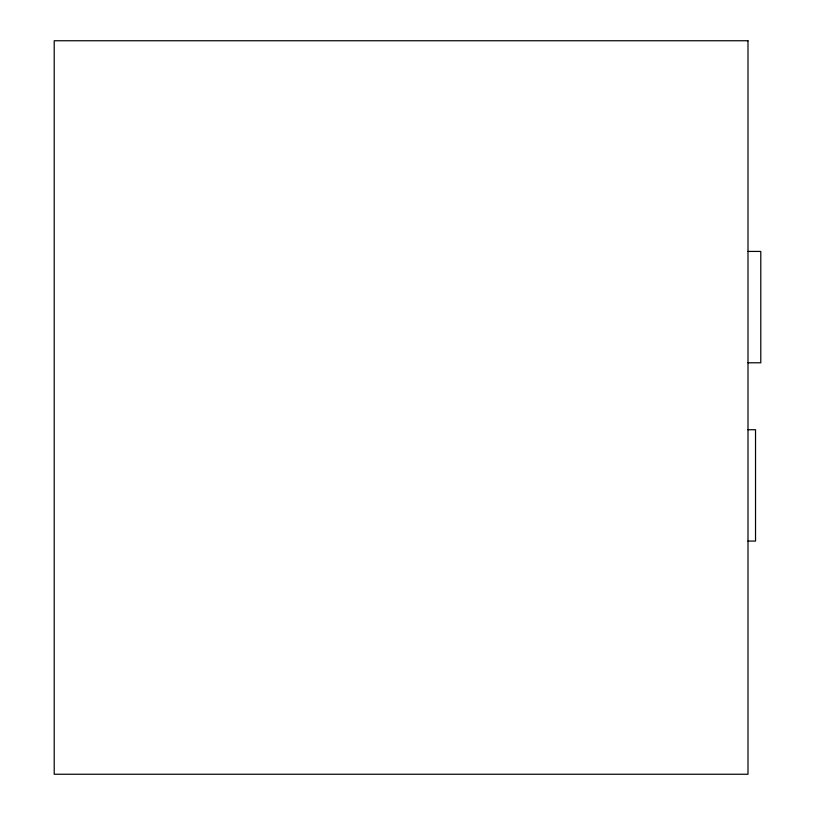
<?xml version="1.0" encoding="UTF-8"?>
<svg xmlns="http://www.w3.org/2000/svg" width="815" height="815" viewBox="0 0 815 815"><rect width="100%" height="100%" fill="white"/><g stroke="black" fill="none" stroke-linecap="round" stroke-linejoin="round"><path stroke-width="1.22" d="M747.997 251.428L760.792 251.428L760.792 362.787L747.997 362.787M747.997 429.729L755.525 429.729L755.525 541.079L747.997 541.079M747.997 40.75L54.208 40.75L54.208 774.25L747.997 774.25L747.997 40.75"/></g></svg>
